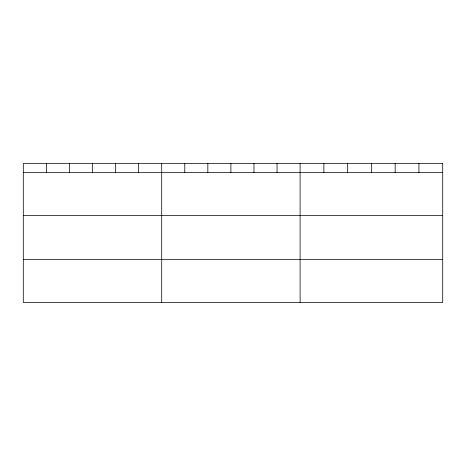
<?xml version="1.0" encoding="UTF-8"?>
<svg xmlns="http://www.w3.org/2000/svg" width="466" height="466" viewBox="0 0 466 466"><rect width="100%" height="100%" fill="white"/><g stroke="black" fill="none" stroke-linecap="round" stroke-linejoin="round"><path stroke-width="0.7" d="M23.3 172.432L442.7 172.432M23.3 215.35L442.7 215.35M23.3 259.568L442.7 259.568M418.934 163.514L418.934 172.432M395.168 163.514L395.168 172.432M371.402 163.514L371.402 172.432M347.636 163.514L347.636 172.432M323.87 163.514L323.87 172.432M300.104 163.514L300.104 302.486M277.037 163.514L277.037 172.432M253.97 163.514L253.97 172.432M230.903 163.514L230.903 172.432M207.836 163.514L207.836 172.432M184.769 163.514L184.769 172.432M161.702 163.514L161.702 302.486M138.635 163.514L138.635 172.432M115.568 163.514L115.568 172.432M92.501 163.514L92.501 172.432M69.434 163.514L69.434 172.432M46.367 163.514L46.367 172.432M442.7 163.514L23.3 163.514L23.3 302.486L442.7 302.486L442.7 163.514"/></g></svg>
